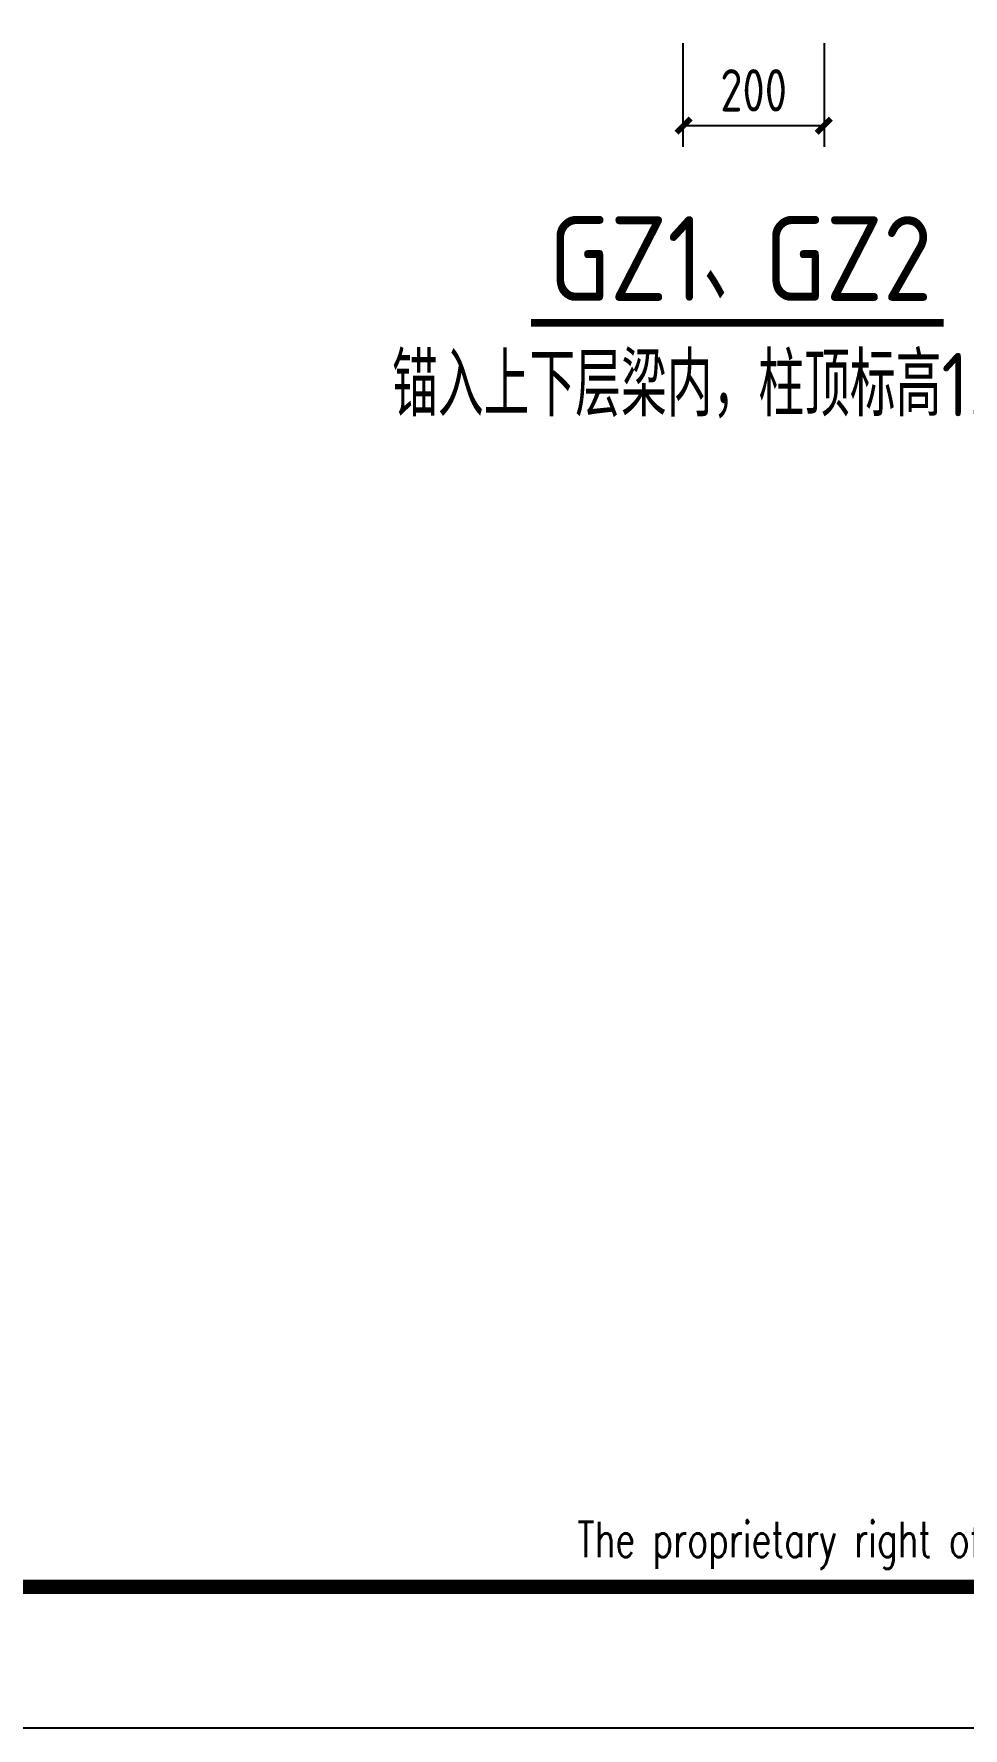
# Model space of a CAD drawing. Header units: millimetres. Extents: x 865974 to 875117, y 41124 to 44891.
# Drawn here: x 867502.6 to 867568.4, y 41123.6 to 41243.5 of the extents above; entities that cross this region are included whole.
import ezdxf
from ezdxf.enums import TextEntityAlignment as Align

# ---------------------------------------------------------------- set-up
doc = ezdxf.new("R2010")
doc.units = ezdxf.units.MM
doc.header["$LTSCALE"] = 1000
doc.header["$MEASUREMENT"] = 0
for name, color, linetype in [('1500', 4, 'Continuous'), ('DIM', 7, 'Continuous'), ('水平标注', 2, 'Continuous')]:
    doc.layers.add(name, color=color, linetype=linetype)
doc.styles.add('ECEC_TQ', font='txt_l.shx', dxfattribs={"bigfont": 'hztxt_l.shx'})
doc.styles.add('GBHZ', font='gbenor.shx', dxfattribs={"width": 0.9, "bigfont": 'gbcbig.shx'})
doc.dimstyles.new('Y20', dxfattribs={"dimscale": 0, "dimtxt": 3, "dimasz": 0.01, "dimexe": 1.5, "dimexo": 0.03, "dimgap": 1, "dimtad": 1, "dimdec": 0, "dimlfac": 20, "dimzin": 0, "dimdsep": 46, "dimtxsty": 'GBHZ', "dimblk1": 'DX', "dimblk2": 'DX', "dimsah": 1, "dimcen": 0.09, "dimdle": 1, "dimadec": 0, "dimazin": 0, "dimtfac": 1, "dimtdec": 0, "dimtix": 1, "dimtmove": 2, "dimatfit": 3, "dimldrblk": 'DX', "dimfxl": 0, "dimtolj": 1, "dimtzin": 0, "dimarcsym": 0})

# ---------------------------------------------------------------- blocks, each defined once
blk = doc.blocks.new('DX')
at = {"color": 0, "linetype": 'ByBlock', "const_width": 40}
blk.add_lwpolyline([(-54, -51), (46, 49)], dxfattribs=at)
blk = doc.blocks.new('*D759')
at = {"layer": 'Defpoints', "color": 0, "transparency": 16777216}
for p in [(867548.55, 41242.89), (867558.55, 41242.89), (867558.55, 41237.03)]:
    blk.add_point(p, dxfattribs=at)
at = {"layer": 'dim', "color": 0, "lineweight": -2, "transparency": 16777216}
for p, q in [((867548.55, 41242.86), (867548.55, 41235.53)), ((867558.55, 41242.86), (867558.55, 41235.53)), ((867548.56, 41237.03), (867558.54, 41237.03))]:
    blk.add_line(p, q, dxfattribs=at)
at = {"layer": 'dim', "color": 0, "lineweight": -2, "transparency": 16777216, "xscale": 0.01, "yscale": 0.01, "zscale": 0.01, "rotation": 180}
blk.add_blockref('DX', (867548.55, 41237.03), dxfattribs=at)
at = {"layer": 'dim', "color": 0, "lineweight": -2, "transparency": 16777216, "xscale": 0.01, "yscale": 0.01, "zscale": 0.01}
blk.add_blockref('DX', (867558.55, 41237.03), dxfattribs=at)
at = {"layer": 'dim', "color": 0, "transparency": 16777216, "insert": (867553.55, 41239.53), "char_height": 3, "attachment_point": 5, "style": 'GBHZ'}
blk.add_mtext('\\A1;200', dxfattribs=at)

msp = doc.modelspace()

# ---------------------------------------------------------------- linework, layer by layer
msp.add_line((867761.988, 41123.604), (866920.988, 41123.604))
at = {"color": 0, "const_width": 1}
msp.add_lwpolyline([(867751.988, 41133.604), (866945.988, 41133.604), (866945.988, 41707.604), (867751.988, 41707.604)], close=True, dxfattribs=at)
at = {"layer": '1500', "const_width": 0.538}
msp.add_lwpolyline([(867567.006, 41223.081), (867537.797, 41223.081)], dxfattribs=at)

# ---------------------------------------------------------------- texts
at = {"style": 'ECEC_TQ', "width": 0.72}
msp.add_text('The proprietary right of this document belongs to Anhui Huadong Chemical And Medical Engineering  Co.,Ltd.  and any replication or transfer to the 3rd. side is forbidden without its permission. ', height=2.5, dxfattribs=at).set_placement((867661.988, 41136.604), align=Align.MIDDLE)
at = {"layer": '水平标注', "style": 'GBHZ'}
for s, height, p in [('GZ1、GZ2', 6, (867539.056, 41224.621)), ('锚入上下层梁内，柱顶标高1.200米', 4.5, (867527.962, 41216.448))]:
    msp.add_text(s, height=height, dxfattribs=at).set_placement(p)

# ---------------------------------------------------------------- dimensions: what is measured, and where the dimension line sits
at = {"layer": 'dim'}
dim = msp.add_linear_dim(base=(867558.555, 41237.027), p1=(867548.555, 41242.892), p2=(867558.555, 41242.892), dimstyle='Y20', override={"dimscale": 1}, dxfattribs=at)
dim.commit()
dim.dimension.update_dxf_attribs({"geometry": '*D759', "text_midpoint": (867553.555, 41239.527)})

doc.saveas('drawing.dxf')
